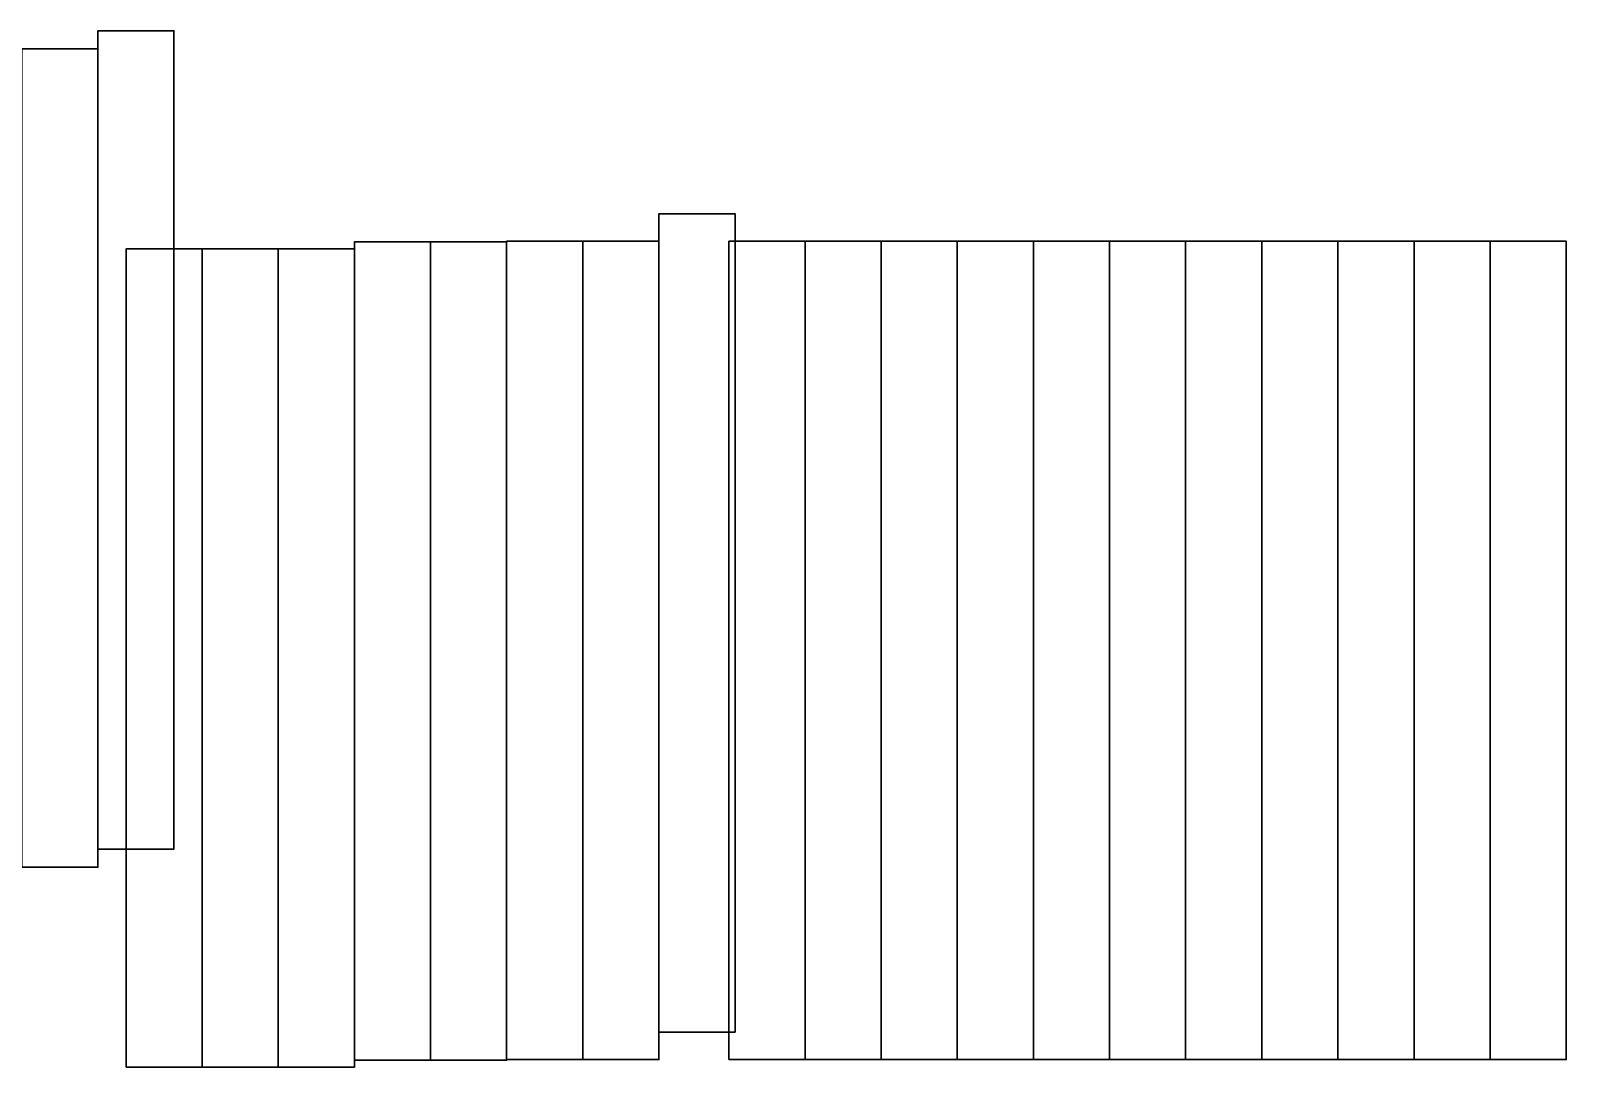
# Model space of a CAD drawing. Header units: millimetres. Extents: x -164500 to 426394, y -51911 to 102118.
# Drawn here: x 233476 to 273819, y -41634 to -14401 of the extents above; entities that cross this region are included whole.
import ezdxf

# ---------------------------------------------------------------- set-up
doc = ezdxf.new("R2010")
doc.units = ezdxf.units.MM
doc.layers.add('7.5) НЗ Линолеум Темпо ПЛЮС', color=134, linetype='Continuous', lineweight=30)

msp = doc.modelspace()

# ---------------------------------------------------------------- linework, layer by layer
at = {"layer": '7.5) НЗ Линолеум Темпо ПЛЮС', "color": 6}
for points in [[(235240.549, -35900.893), (237240.549, -35900.893), (237240.549, -14400.893), (235240.549, -14400.893)], [(233240.549, -36379.602), (235240.549, -36379.602), (235240.549, -14879.602), (233240.549, -14879.602)], [(249979.549, -40710.952), (251979.549, -40710.952), (251979.549, -19210.952), (249979.549, -19210.952)], [(235979.549, -41634.005), (237979.549, -41634.005), (237979.549, -20134.005), (235979.549, -20134.005)], [(237979.549, -41633.063), (239979.549, -41633.063), (239979.549, -20133.063), (237979.549, -20133.063)], [(239979.549, -41633.063), (241979.549, -41633.063), (241979.549, -20133.063), (239979.549, -20133.063)], [(241979.549, -41450.01), (243979.549, -41450.01), (243979.549, -19950.01), (241979.549, -19950.01)], [(243979.549, -41449.069), (245979.549, -41449.069), (245979.549, -19949.069), (243979.549, -19949.069)], [(245979.549, -41430.952), (247979.549, -41430.952), (247979.549, -19930.952), (245979.549, -19930.952)], [(247979.549, -41430.952), (249979.549, -41430.952), (249979.549, -19930.952), (247979.549, -19930.952)], [(251818.549, -41430.952), (253818.549, -41430.952), (253818.549, -19930.952), (251818.549, -19930.952)], [(253818.549, -41430.952), (255818.549, -41430.952), (255818.549, -19930.952), (253818.549, -19930.952)], [(255818.549, -41430.952), (257818.549, -41430.952), (257818.549, -19930.952), (255818.549, -19930.952)], [(257818.549, -41430.952), (259818.549, -41430.952), (259818.549, -19930.952), (257818.549, -19930.952)], [(259818.549, -41430.952), (261818.549, -41430.952), (261818.549, -19930.952), (259818.549, -19930.952)], [(261818.549, -41430.952), (263818.549, -41430.952), (263818.549, -19930.952), (261818.549, -19930.952)], [(263818.549, -41430.952), (265818.549, -41430.952), (265818.549, -19930.952), (263818.549, -19930.952)], [(265818.549, -41430.952), (267818.549, -41430.952), (267818.549, -19930.952), (265818.549, -19930.952)], [(267818.549, -41430.952), (269818.549, -41430.952), (269818.549, -19930.952), (267818.549, -19930.952)], [(269818.549, -41430.952), (271818.549, -41430.952), (271818.549, -19930.952), (269818.549, -19930.952)], [(271818.549, -41430.893), (273818.549, -41430.893), (273818.549, -19930.893), (271818.549, -19930.893)]]:
    msp.add_lwpolyline(points, close=True, dxfattribs=at)

doc.saveas('drawing.dxf')
